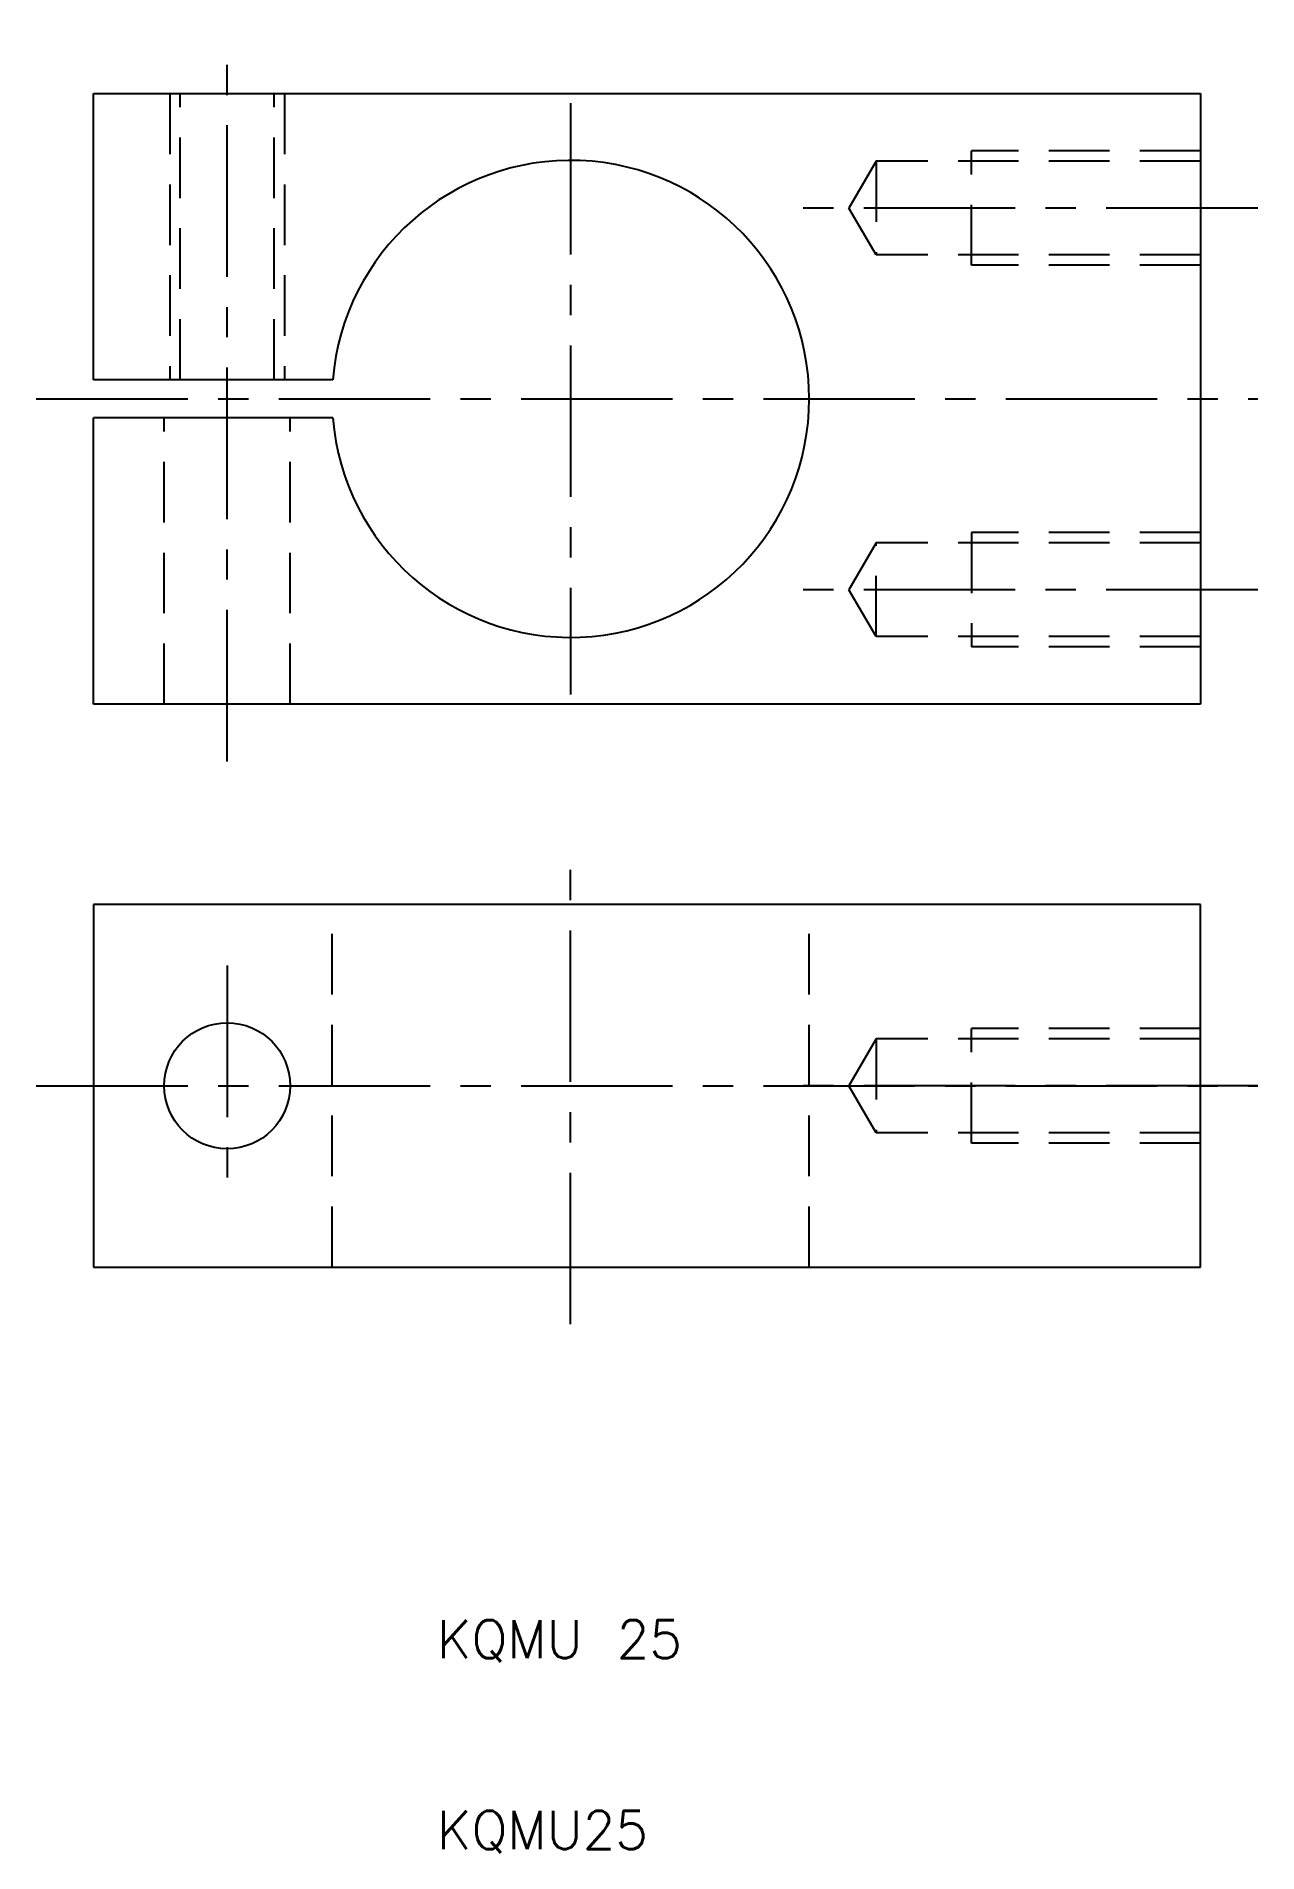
# Model space of a CAD drawing. Extents: x -11 to 53, y 9.8 to 105.
import ezdxf

# ---------------------------------------------------------------- set-up
doc = ezdxf.new("R2010")
doc.units = 0
doc.header["$LTSCALE"] = 0.25
doc.linetypes.add('CENTER', pattern=[50.8, 31.75, -6.35, 6.35, -6.35])
doc.linetypes.add('DASHED', pattern=[19.05, 12.7, -6.35])
doc.layers.get('0').update_dxf_attribs({"linetype": 'CONTINUOUS'})
doc.layers.add('CENTER', color=1, linetype='CENTER')
doc.styles.get("Standard").update_dxf_attribs({"font": 'txt.shx', "bigfont": 'extfont.shx'})

msp = doc.modelspace()

# ---------------------------------------------------------------- linework, layer by layer
for p, q in [((-8, 102), (50, 102)), ((-8, 87), (-8, 102)), ((50, 102), (50, 70)), ((4.54, 87), (-8, 87)), ((4.54, 85), (-8, 85)), ((-8, 70), (-8, 85)), ((50, 70), (-8, 70)), ((-8, 59.5), (-8, 40.5)), ((50, 59.5), (-8, 59.5)), ((50, 40.5), (50, 59.5)), ((-8, 40.5), (50, 40.5))]:
    msp.add_line(p, q)
at = {"color": 3, "linetype": 'DASHED'}
for p, q in [((-4, 102), (-4, 87)), ((-3.458, 87), (-3.458, 102)), ((1.459, 87), (1.459, 102)), ((2, 102), (2, 87)), ((50, 99), (38, 99)), ((38, 93), (38, 99)), ((33, 98.458), (31.581, 96)), ((50, 98.458), (33, 98.458)), ((33, 98.458), (33, 93.541)), ((33, 93.541), (31.581, 96)), ((50, 93.541), (33, 93.541)), ((50, 93), (38, 93)), ((-4.3, 70), (-4.3, 85)), ((2.3, 70), (2.3, 85)), ((33, 78.459), (31.581, 76)), ((50, 78.459), (33, 78.459)), ((33, 73.542), (33, 78.459)), ((38, 79), (38, 73)), ((50, 79), (38, 79)), ((33, 73.542), (31.581, 76)), ((50, 73.542), (33, 73.542)), ((50, 73), (38, 73)), ((4.5, 40.5), (4.5, 59.5)), ((29.5, 40.5), (29.5, 59.5)), ((33, 52.458), (31.581, 50)), ((50, 52.458), (33, 52.458)), ((33, 52.458), (33, 47.542)), ((50, 53), (38, 53)), ((38, 47), (38, 53)), ((33, 47.542), (31.581, 50)), ((50, 47.542), (33, 47.542)), ((50, 47), (38, 47))]:
    msp.add_line(p, q, dxfattribs=at)
msp.add_circle((-1, 50), 3.3)
msp.add_arc((17, 86), 12.5, 184.58857, 175.41143)
at = {"layer": 'CENTER', "color": 1, "linetype": 'CENTER'}
for p, q in [((-1, 67), (-1, 105)), ((17, 101.5), (17, 70.5)), ((53, 96), (28.581, 96)), ((-11, 86), (53, 86)), ((53, 76), (28.581, 76)), ((17, 37.5), (17, 62.5)), ((-1, 56.3), (-1, 43.7)), ((-11, 50), (53, 50)), ((53, 50), (28.581, 50))]:
    msp.add_line(p, q, dxfattribs=at)

# ---------------------------------------------------------------- texts
for s, p in [('KQMU 25', (10, 20)), ('KQMU25', (10, 10))]:
    msp.add_text(s, height=2).set_placement(p)

doc.saveas('drawing.dxf')
